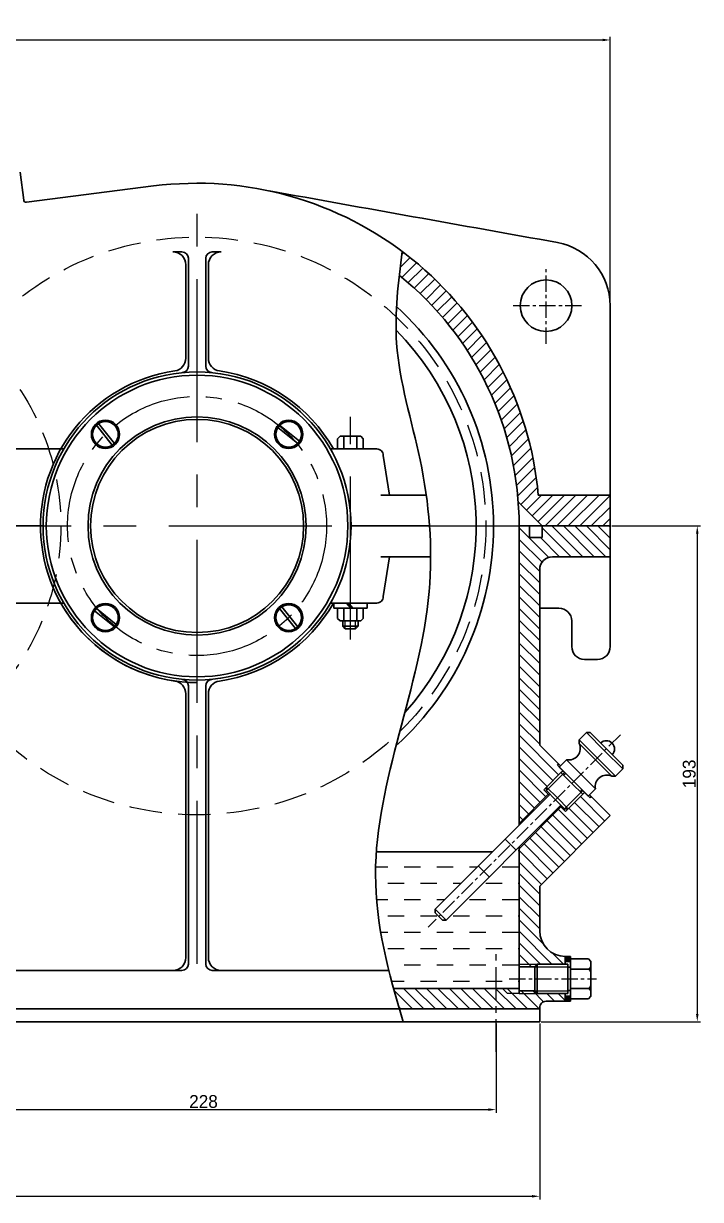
# Model space of a CAD drawing. Header units: millimetres. Extents: x 207 to 1361, y 111 to 1059.
# Drawn here: x 556.5 to 820.3, y 600.7 to 1058.7 of the extents above; entities that cross this region are included whole.
import ezdxf

# ---------------------------------------------------------------- set-up
doc = ezdxf.new("R2010")
doc.units = ezdxf.units.MM
doc.header["$PDSIZE"] = -1
doc.linetypes.add('CENTER', pattern=[10.159999999999998, 6.35, -1.27, 1.27, -1.27])
doc.linetypes.add('HIDDEN', pattern=[1.905, 1.27, -0.635])
doc.layers.get('0').update_dxf_attribs({"lineweight": 30})
for name, color, linetype in [('中心线', 1, 'CENTER'), ('细线', 7, 'Continuous'), ('虚线', 7, 'HIDDEN')]:
    doc.layers.add(name, color=color, linetype=linetype)
doc.dimstyles.new('ISO-25', dxfattribs={"dimtxt": 5, "dimasz": 3, "dimexe": 1.25, "dimexo": 0.625, "dimtad": 1, "dimdec": 0, "dimtxsty": 'Standard', "dimcen": 2.5, "dimadec": 0, "dimazin": 0, "dimtfac": 1, "dimtdec": 0, "dimtmove": 0, "dimatfit": 3, "dimfxl": 1, "dimarcsym": 0})

# ---------------------------------------------------------------- blocks, each defined once
blk = doc.blocks.new('*D6')
at = {"layer": 'Defpoints', "color": 0, "transparency": 16777216}
for p in [(785.1218929018673, 1052.34155507641), (244.3205760605732, 851.0466651809112), (785.1218929018673, 816.0466651809131)]:
    blk.add_point(p, dxfattribs=at)
at = {"layer": '细线', "color": 0, "lineweight": -2, "transparency": 16777216}
for p, q in [((244.3205760605732, 851.6716651809112), (244.3205760605732, 1053.59155507641)), ((785.1218929018673, 816.6716651809131), (785.1218929018673, 1053.59155507641)), ((247.3205760605732, 1052.34155507641), (782.1218929018673, 1052.34155507641))]:
    blk.add_line(p, q, dxfattribs=at)
at = {"layer": '细线', "color": 0, "transparency": 16777216}
for points in [[(247.3205760605732, 1052.84155507641), (247.3205760605732, 1051.84155507641), (244.3205760605732, 1052.34155507641)], [(782.1218929018673, 1052.84155507641), (782.1218929018673, 1051.84155507641), (785.1218929018673, 1052.34155507641)]]:
    blk.add_solid(points, dxfattribs=at)
at = {"layer": '细线', "color": 0, "transparency": 16777216, "insert": (512.6228310135609, 1055.46655507641), "char_height": 5, "attachment_point": 5}
blk.add_mtext('541', dxfattribs=at)
blk = doc.blocks.new('*D9')
at = {"layer": 'Defpoints', "color": 0, "transparency": 16777216}
for p in [(785.1218929018673, 863.046665180913), (757.6218929018677, 669.9466651809131), (819.0418149988283, 669.946665180913)]:
    blk.add_point(p, dxfattribs=at)
at = {"layer": '细线', "color": 0, "lineweight": -2, "transparency": 16777216}
for p, q in [((785.7468929018673, 863.046665180913), (820.2918149988284, 863.046665180913)), ((819.0418149988284, 860.046665180913), (819.0418149988283, 672.946665180913)), ((758.2468929018677, 669.9466651809131), (820.2918149988283, 669.946665180913))]:
    blk.add_line(p, q, dxfattribs=at)
at = {"layer": '细线', "color": 0, "transparency": 16777216}
for points in [[(818.5418149988284, 860.046665180913), (819.5418149988284, 860.046665180913), (819.0418149988284, 863.046665180913)], [(818.5418149988283, 672.946665180913), (819.5418149988283, 672.946665180913), (819.0418149988283, 669.946665180913)]]:
    blk.add_solid(points, dxfattribs=at)
at = {"layer": '细线', "color": 0, "transparency": 16777216, "insert": (815.9168149988282, 766.4966651809132), "char_height": 5, "attachment_point": 5, "rotation": 90}
blk.add_mtext('193', dxfattribs=at)
blk = doc.blocks.new('*D24')
at = {"layer": 'Defpoints', "color": 0, "transparency": 16777216}
for p in [(267.6237691252543, 669.9466651809132), (757.6218929018677, 669.9466651809131), (757.6218929018677, 601.985691164705)]:
    blk.add_point(p, dxfattribs=at)
at = {"layer": '细线', "color": 0, "lineweight": -2, "transparency": 16777216}
for p, q in [((267.6237691252543, 669.3216651809132), (267.6237691252543, 600.735691164705)), ((757.6218929018677, 669.3216651809131), (757.6218929018677, 600.735691164705)), ((270.6237691252543, 601.985691164705), (754.6218929018677, 601.985691164705))]:
    blk.add_line(p, q, dxfattribs=at)
at = {"layer": '细线', "color": 0, "transparency": 16777216}
for points in [[(270.6237691252543, 602.485691164705), (270.6237691252543, 601.485691164705), (267.6237691252543, 601.985691164705)], [(754.6218929018677, 602.485691164705), (754.6218929018677, 601.485691164705), (757.6218929018677, 601.985691164705)]]:
    blk.add_solid(points, dxfattribs=at)
at = {"layer": '细线', "color": 0, "transparency": 16777216, "insert": (512.6228310135613, 605.110691164705), "char_height": 5, "attachment_point": 5}
blk.add_mtext('490', dxfattribs=at)
blk = doc.blocks.new('*D30')
at = {"layer": 'Defpoints', "color": 0, "transparency": 16777216}
for p in [(512.6228310135613, 669.9466651809131), (740.6218929018683, 669.9466651809131), (740.6218929018683, 635.7442292884025)]:
    blk.add_point(p, dxfattribs=at)
at = {"layer": '细线', "color": 0, "lineweight": -2, "transparency": 16777216}
for p, q in [((512.6228310135613, 669.3216651809131), (512.6228310135613, 634.4942292884025)), ((740.6218929018683, 669.3216651809131), (740.6218929018683, 634.4942292884025)), ((515.6228310135613, 635.7442292884025), (737.6218929018683, 635.7442292884025))]:
    blk.add_line(p, q, dxfattribs=at)
at = {"layer": '细线', "color": 0, "transparency": 16777216}
for points in [[(515.6228310135613, 636.2442292884025), (515.6228310135613, 635.2442292884025), (512.6228310135613, 635.7442292884025)], [(737.6218929018683, 636.2442292884025), (737.6218929018683, 635.2442292884025), (740.6218929018683, 635.7442292884025)]]:
    blk.add_solid(points, dxfattribs=at)
at = {"layer": '细线', "color": 0, "transparency": 16777216, "insert": (626.6223619577147, 638.8692292884025), "char_height": 5, "attachment_point": 5}
blk.add_mtext('228', dxfattribs=at)

msp = doc.modelspace()

# ---------------------------------------------------------------- hatches: boundary and pattern name
at = {"layer": '细线'}
h = msp.add_hatch(dxfattribs=at)
h.set_pattern_fill('ANSI31', color=256)
h.set_pattern_definition([(45, (0, 0), (-2.245064030267288, 2.245064030267288), [])])
edge = h.paths.add_edge_path()
edge.add_spline(control_points=[(704.0388961810787, 969.9836680698594), (703.6539640160772, 966.8954700799931), (703.2690318510756, 963.8072720901267), (702.9236094445489, 960.7223503329858)], knot_values=[0, 0, 0, 0, 9.232600587160738, 9.232600587160738, 9.232600587160738, 9.232600587160738], degree=3, periodic=0)
edge.add_arc((624.1218929018673, 863.046665180913), 125.4999999999999, 4.272005596952511, 51.10448592382738, ccw=False)
edge.add_line((749.273209812625, 872.3953482701553), (758.6218929018675, 863.046665180913))
edge.add_line((758.6218929018675, 863.046665180913), (785.1218929018673, 863.046665180913))
edge.add_line((785.1218929018673, 863.046665180913), (785.1218929018673, 875.046665180913))
edge.add_line((785.1218929018673, 875.046665180913), (757.0814732261148, 875.046665180913))
edge.add_arc((624.1218929018673, 863.046665180913), 133.5, 5.157143163479416, 53.22821299538562)
h = msp.add_hatch(dxfattribs=at)
h.set_pattern_fill('ANSI31', color=256, angle=90)
h.set_pattern_definition([(135, (0, 0), (-2.245064030267288, -2.245064030267288), [])])
h.paths.add_polyline_path([(760.2703164372389, 761.3743383444033), (759.2096562654598, 760.3136781726246), (759.9167630466462, 759.6065713914378), (760.2703164372389, 759.9601247820303)], flags=17)
h.paths.add_polyline_path([(768.7555978114774, 752.889056970165), (767.3413842491042, 752.889056970165), (766.9878308585111, 752.5355035795719), (767.6949376396976, 751.8283967983853)], flags=17)
h.paths.add_polyline_path([(755.677420403044, 681.94485567986), (749.6218929018673, 681.94485567986), (749.6218929018673, 680.94485567986), (756.677420403044, 680.94485567986)], flags=17)
h.paths.add_polyline_path([(749.6218929018673, 682.9466651809132), (743.120083400814, 682.9466651809132), (745.1218929018673, 680.94485567986), (749.6218929018673, 680.94485567986)], flags=17)
h.paths.add_polyline_path([(756.677420403044, 692.4103335178157), (749.6218929018673, 692.4103335178157), (749.6218929018673, 691.4103335178157), (755.677420403044, 691.4103335178157)])
edge = h.paths.add_edge_path()
edge.add_line((767.6218929018673, 680.9448556798601), (756.677420403044, 680.94485567986))
edge.add_line((756.677420403044, 680.94485567986), (749.6218929018673, 680.94485567986))
edge.add_line((749.6218929018673, 680.94485567986), (745.1218929018673, 680.94485567986))
edge.add_line((745.1218929018673, 680.94485567986), (743.120083400814, 682.9466651809132))
edge.add_line((743.120083400814, 682.9466651809132), (700.6406142775285, 682.9466651809131))
edge.add_spline(control_points=[(700.6406142775285, 682.9466651809132), (701.3735892941368, 680.2801526471621), (702.1442878375044, 677.6134707965407), (702.9425610254514, 674.9466651809131)], knot_values=[291.1612637006486, 291.1612637006486, 291.1612637006486, 291.1612637006486, 299.3477673420014, 299.3477673420014, 299.3477673420014, 299.3477673420014], degree=3, periodic=0)
edge.add_line((702.9425610254514, 674.9466651809131), (757.6218929018676, 674.946665180913))
edge.add_line((757.6218929018676, 674.946665180913), (757.6218929018676, 675.44485567986))
edge.add_arc((760.1218929018676, 675.44485567986), 2.499999999999984, 90, 180, ccw=False)
edge.add_line((760.1218929018676, 677.94485567986), (767.6218929018673, 677.9448556798599))
edge.add_line((767.6218929018673, 677.9448556798599), (767.6218929018673, 680.9448556798601))
h.paths.add_polyline_path([(757.6218929018673, 846.0466651809132, -0.4142135623730965), (762.6218929018673, 851.0466651809132), (785.1218929018673, 851.0466651809131), (785.1218929018673, 863.046665180913), (758.6218929018673, 863.046665180913), (758.6218929018673, 858.5466651809129), (753.6218929018673, 858.5466651809129), (753.6218929018673, 863.046665180913), (749.6218929018673, 863.046665180913), (749.621892901867, 747.1832741219125), (760.9809766090191, 758.5423578290647), (759.2096562654598, 760.3136781726246), (760.2703164372397, 761.3743383444041), (765.9271706867311, 767.031192593896), (766.6342774679177, 767.7382993750822), (764.5129571243577, 769.8596197186421), (765.0079318711885, 770.3545944654729), (757.6218929018673, 777.7406334347937)])
h.paths.add_polyline_path([(785.1218929018675, 750.2406334347938), (777.7358539325465, 757.6266724041147), (777.2408791857158, 757.131697657284), (775.1195588421562, 759.2530180008438), (774.4124520609697, 758.5459112196573), (768.7555978114774, 752.889056970165), (767.6949376396976, 751.8283967983853), (765.9236172961381, 753.5997171419449), (749.6218929018672, 737.2979927476739), (749.6218929018673, 692.4103335178157), (767.6218929018675, 692.4103335178157), (767.6218929018673, 695.4103335178157, -0.4142135623730925), (757.6218929018673, 705.4103335178157), (757.6218929018672, 722.7406334347938)])
h = msp.add_hatch(dxfattribs=at)
h.set_pattern_fill('DASH', color=256, scale=2)
h.set_pattern_definition([(0, (0, 0), (6.35, 6.35), [6.35, -6.35])])
edge = h.paths.add_edge_path()
edge.add_line((739.2881696410179, 736.1495508610634), (693.9795672332414, 736.1495508610634))
edge.add_spline(control_points=[(693.9795672332414, 736.1495508610635), (693.7677795808016, 733.1947044248012), (693.1791911853019, 717.803757443725), (695.7311874581184, 702.3987143795671), (698.8097963141089, 689.946665180913)], knot_values=[236.6787415014894, 236.6787415014894, 236.6787415014894, 236.6787415014894, 245.7632409322403, 283.9972296359695, 283.9972296359695, 283.9972296359695, 283.9972296359695], degree=3, periodic=0)
edge.add_spline(control_points=[(698.8097963141089, 689.946665180913), (699.3866458520172, 687.6134818626495), (699.9991856264724, 685.2801383536594), (700.6406142775286, 682.9466651809131)], knot_values=[283.9972296359695, 283.9972296359695, 283.9972296359695, 283.9972296359695, 291.1612637006486, 291.1612637006486, 291.1612637006486, 291.1612637006486], degree=3, periodic=0)
edge.add_line((700.6406142775286, 682.9466651809131), (749.6218929018673, 682.9466651809132))
edge.add_line((749.6218929018673, 682.9466651809132), (749.6218929018672, 737.997992747674))
edge.add_line((749.6218929018672, 737.997992747674), (721.1715128228499, 709.5476126686564))
edge.add_line((721.1715128228499, 709.5476126686564), (719.7572992604768, 709.5476126686564))
edge.add_line((719.7572992604768, 709.5476126686564), (718.3430856981037, 710.9618262310296))
edge.add_line((718.3430856981037, 710.9618262310296), (716.9288721357304, 712.3760397934027))
edge.add_line((716.9288721357304, 712.3760397934027), (716.9288721357304, 713.7902533557758))
edge.add_line((716.9288721357304, 713.7902533557758), (739.2881696410179, 736.1495508610634))
h = msp.add_hatch(dxfattribs=at)
h.set_pattern_fill('ANSI37', color=256, scale=0.1, angle=90)
h.set_pattern_definition([(135, (0, 0), (-0.2245064030267289, -0.2245064030267288), []), (225, (0, 0), (0.2245064030267288, -0.2245064030267289), [])])
h.paths.add_polyline_path([(767.6218929018673, 677.9448556798599), (769.6218929018673, 677.9448556798599), (769.6218929018673, 679.94485567986), (767.6218929018673, 679.94485567986)])
h.paths.add_polyline_path([(767.6218929018675, 693.4103335178156), (769.6218929018673, 693.4103335178156), (769.6218929018673, 695.4103335178156), (767.6218929018673, 695.4103335178157)])

# ---------------------------------------------------------------- linework, layer by layer
for p, q in [((555.15109828599, 1000.897716832755), (556.5438513038491, 990.002518578009)), ((607.1940929018673, 995.4690937463188), (557.6625796077099, 989.1373902741483)), ((614.7218929018674, 969.8088370686008), (615.7218929018672, 969.8088370686008)), ((614.7218929018674, 969.808837068601), (618.2218929018672, 969.808837068601)), ((620.7218929018672, 925.2675619921934), (620.7218929018672, 967.308837068601)), ((627.5218929018673, 925.2675619921934), (627.5218929018673, 967.308837068601)), ((630.0218929018673, 969.808837068601), (633.5218929018673, 969.808837068601)), ((619.7218929018672, 928.3738417615674), (619.7218929018674, 964.808837068601)), ((628.5218929018673, 928.3738417615672), (628.5218929018673, 964.808837068601)), ((785.1218929018673, 851.0466651809131), (785.1218929018673, 948.8406908939644)), ((591.0904552486453, 894.5155392313801), (584.8998114849702, 902.2921839299447)), ((591.9474031226151, 895.1977176280304), (585.7567593589398, 902.9743623265949)), ((655.5907669523344, 901.4117987238402), (663.367411650899, 895.2211549601651)), ((656.2729453489848, 902.26874659781), (664.0495900475493, 896.0781028341347)), ((679.8718929018673, 898.046665180913), (678.8718929018673, 897.046665180913)), ((679.8718929018673, 898.046665180913), (680.8718929018675, 898.046665180913)), ((680.8718929018675, 898.046665180913), (681.3718929018675, 897.8377315344187)), ((680.8718929018675, 898.046665180913), (686.8718929018675, 898.046665180913)), ((681.3718929018675, 897.8377315344187), (681.8718929018675, 898.046665180913)), ((681.3718929018675, 897.8377315344187), (681.3718929018676, 893.0466651809131)), ((685.8718929018675, 898.0466651809131), (686.3718929018675, 897.8451727450592)), ((686.3718929018675, 897.8451727450591), (686.8718929018675, 898.046665180913)), ((686.3718929018675, 897.8451727450591), (686.3718929018676, 893.0466651809131)), ((687.8718929018675, 898.046665180913), (686.8718929018675, 898.046665180913)), ((687.8718929018675, 898.046665180913), (688.8718929018675, 897.046665180913)), ((678.8718929018676, 893.0466651809131), (678.8718929018673, 897.046665180913)), ((686.3718929018676, 897.5466651809131), (686.3718929018676, 897.5466651809131)), ((688.8718929018676, 893.0466651809131), (688.8718929018675, 897.046665180913)), ((572.160368674801, 893.0466651809131), (521.4082545720149, 893.0466651809131)), ((694.1618929018673, 893.046665180913), (676.0834171289337, 893.046665180913)), ((699.1618929018673, 875.0466651809108), (696.6618929018673, 890.546665180913)), ((713.4363390603297, 875.0466651809113), (695.6975995055664, 875.0466651809108)), ((757.0814732261148, 875.046665180913), (785.1218929018673, 875.046665180913)), ((758.6218929018673, 863.0466651809131), (749.273209812625, 872.3953482701553)), ((530.1218929018673, 863.046665180913), (564.1218929018673, 863.046665180913)), ((714.7073051864342, 863.046665180913), (684.1218929018673, 863.046665180913)), ((749.6218929018673, 863.046665180913), (785.1218929018673, 863.046665180913)), ((749.621892901867, 746.4832741219125), (749.6218929018673, 863.046665180913)), ((753.6218929018673, 858.5466651809129), (753.6218929018673, 863.046665180913)), ((758.6218929018673, 863.0466651809129), (758.6218929018673, 858.5466651809129)), ((758.6218929018673, 858.5466651809129), (753.6218929018673, 858.5466651809129)), ((715.1451544472748, 851.0466651809128), (695.6975995055662, 851.0466651809149)), ((699.1618929018673, 851.0466651809149), (696.6618929018673, 835.5466651809128)), ((762.6218929018673, 851.0466651809132), (785.1218929018673, 851.0466651809131)), ((785.1218929018673, 851.0466651809131), (785.1218929018673, 816.0466651809131)), ((757.6218929018673, 846.0466651809132), (757.6218929018673, 777.7406334347938)), ((572.160368674801, 833.046665180913), (521.4082545720149, 833.046665180913)), ((591.9708404547499, 823.824583764016), (584.1941957561854, 830.0152275276913)), ((592.6530188514002, 824.6815316379858), (584.8763741528356, 830.8721754016609)), ((662.4870264447944, 823.118968035231), (656.2963826811193, 830.8956127337956)), ((663.3439743187643, 823.8011464318813), (657.1533305550889, 831.5777911304458)), ((694.1618929018673, 833.046665180913), (676.0834171289337, 833.0466651809131)), ((677.3718929018673, 831.046665180913), (677.3718929018673, 833.046665180913)), ((690.3718929018673, 831.046665180913), (677.3718929018673, 831.046665180913)), ((678.8718929018673, 831.046665180913), (678.8718929018672, 827.0466651809131)), ((681.3718929018673, 826.2555988274074), (681.3718929018673, 831.046665180913)), ((684.0414240608156, 831.046665180913), (682.3469141875415, 833.0466651809128)), ((684.8414240608156, 831.046665180913), (683.1469141875416, 833.0466651809128)), ((686.3718929018673, 826.248157616767), (686.3718929018673, 831.046665180913)), ((688.8718929018673, 831.046665180913), (688.8718929018673, 827.0466651809131)), ((690.3718929018673, 831.046665180913), (690.3718929018673, 833.0466651809129)), ((765.1218929018673, 831.0466651809131), (757.6218929018673, 831.0466651809131)), ((679.8718929018672, 826.0466651809131), (678.8718929018672, 827.0466651809131)), ((679.8718929018672, 826.0466651809131), (680.8718929018673, 826.0466651809131)), ((680.8718929018673, 826.0466651809131), (681.3718929018673, 826.2555988274074)), ((680.8718929018673, 826.0466651809131), (686.8718929018673, 826.0466651809131)), ((680.8718929018673, 826.0466651809131), (680.8718929018673, 824.0466651809131)), ((681.3718929018673, 826.2555988274074), (681.8718929018673, 826.0466651809131)), ((685.8718929018673, 826.046665180913), (686.3718929018673, 826.2481576167669)), ((686.3718929018673, 826.546665180913), (686.3718929018673, 826.546665180913)), ((686.3718929018673, 826.248157616767), (686.8718929018673, 826.0466651809131)), ((686.8680130576197, 826.0466651809131), (686.8680130576197, 824.0466651809131)), ((687.8718929018673, 826.0466651809131), (686.8718929018673, 826.0466651809131)), ((687.8718929018673, 826.0466651809131), (688.8718929018673, 827.0466651809131)), ((770.1218929018673, 816.0466651809131), (770.1218929018673, 826.0466651809131)), ((680.8718929018673, 824.0466651809131), (681.8718929018673, 823.0466651809131)), ((680.8718929018673, 824.0466651809131), (686.8680130576197, 824.0466651809131)), ((681.8718929018673, 823.0466651809131), (683.8699529797434, 823.0466651809131)), ((685.8680130576197, 823.0466651809131), (683.8699529797434, 823.0466651809131)), ((685.8680130576197, 823.0466651809131), (686.8680130576197, 824.0466651809131)), ((780.1218929018673, 811.0466651809131), (775.1218929018673, 811.0466651809131)), ((619.7218929018672, 797.7194886002585), (619.7218929018672, 694.9466651809129)), ((620.7218929018674, 800.8257683696327), (620.7218929018674, 692.446665180913)), ((627.5218929018673, 800.8257683696327), (627.5218929018673, 692.446665180913)), ((628.5218929018673, 797.7194886002585), (628.5218929018673, 694.946665180913)), ((775.8266656233427, 782.58754178), (772.9982384985966, 779.7591146552537)), ((772.9982384985966, 779.7591146552537), (772.9982384985966, 778.3449010928806)), ((772.9982384985965, 779.7591146552538), (780.069306310462, 772.6880468433884)), ((775.8266656233427, 782.58754178), (777.2408791857158, 782.58754178)), ((775.8266656233427, 782.58754178), (782.8977334352082, 775.5164739681346)), ((783.6048402163948, 776.2235807493212), (777.2408791857158, 782.58754178)), ((757.6218929018673, 777.7406334347937), (765.7150386523751, 769.6474876842863)), ((772.9982384985966, 778.3449010928806), (779.3621995292755, 771.9809400622019)), ((789.9688012470737, 768.4454061562691), (782.8977334352082, 775.5164739681346)), ((783.6048402163948, 776.2235807493212), (789.9688012470737, 769.8596197186422)), ((765.0079318711884, 770.3545944654727), (764.5129571243577, 769.8596197186421)), ((764.5129571243577, 769.8596197186421), (770.8769181550368, 763.4956586879633)), ((768.0484910302911, 771.9809400622021), (765.2200639055445, 769.1525129374555)), ((768.0484910302908, 771.980940062202), (773.7053452797832, 766.3240858127094)), ((785.7261605599543, 765.616979031523), (779.3621995292755, 771.9809400622019)), ((787.1403741223276, 765.6169790315229), (780.069306310462, 772.6880468433884)), ((789.9688012470737, 768.4454061562691), (789.9688012470737, 769.8596197186422)), ((760.2703164372389, 761.3743383444036), (765.9271706867311, 767.031192593896)), ((765.2200639055445, 769.1525129374555), (770.876918155037, 763.4956586879632)), ((765.9271706867311, 767.031192593896), (770.1698113738504, 762.7885519067767)), ((766.6342774679176, 766.3240858127094), (767.3413842491042, 767.031192593896)), ((766.9878308585112, 765.970532422116), (767.6949376396977, 766.6776392033025)), ((779.3621995292757, 760.6672315632172), (773.7053452797832, 766.3240858127094)), ((787.1403741223274, 765.616979031523), (785.7261605599543, 765.616979031523)), ((789.9688012470737, 768.4454061562691), (787.1403741223274, 765.616979031523)), ((759.2096562654598, 760.3136781726246), (761.330976609019, 758.1923578290646)), ((760.2703164372389, 761.3743383444034), (760.2703164372389, 759.9601247820303)), ((760.2703164372389, 761.3743383444036), (764.5129571243581, 757.1316976572843)), ((774.4124520609697, 758.5459112196573), (770.1698113738504, 762.7885519067767)), ((776.5337724045294, 757.8388044384709), (770.876918155037, 763.4956586879632)), ((777.2408791857158, 757.131697657284), (770.8769181550371, 763.4956586879631)), ((773.3517918891899, 759.6065713914372), (774.0588986703765, 760.3136781726238)), ((779.3621995292758, 760.6672315632173), (776.5337724045294, 757.8388044384709)), ((761.6845299996119, 758.5459112196573), (716.9288721357304, 713.7902533557758)), ((760.9809766090191, 758.5423578290647), (749.6218929018672, 747.1832741219127)), ((760.2703164372394, 759.9601247820309), (759.9167630466462, 759.6065713914378)), ((760.2703164372389, 759.9601247820303), (763.8058503431715, 756.4245908760977)), ((767.3413842491042, 752.889056970165), (763.8058503431715, 756.4245908760977)), ((768.7555978114774, 752.889056970165), (764.5129571243581, 757.1316976572843)), ((768.7555978114774, 752.889056970165), (774.4124520609697, 758.5459112196573)), ((773.7053452797832, 759.2530180008439), (774.4124520609697, 759.9601247820304)), ((777.02874715136, 758.3337791853014), (785.1218929018675, 750.2406334347938)), ((777.7358539325464, 757.6266724041146), (777.2408791857158, 757.131697657284)), ((765.9271706867312, 754.303270532538), (721.1715128228499, 709.5476126686564)), ((765.9271706867312, 753.603270532538), (749.6218929018672, 737.2979927476739)), ((767.6949376396976, 751.8283967983853), (765.5736172961382, 753.9497171419449)), ((767.3413842491042, 752.889056970165), (766.987830858511, 752.5355035795718)), ((768.7555978114773, 752.889056970165), (767.3413842491042, 752.889056970165)), ((785.1218929018675, 750.2406334347938), (757.6218929018673, 722.740633434794)), ((748.4211188824706, 736.7972187282774), (744.1784781953513, 741.0398594153967)), ((749.6218929018673, 682.946665180913), (749.6218929018672, 737.997992747674)), ((739.288169641018, 736.1495508610634), (693.9795672332414, 736.1495508610634)), ((733.7563951023278, 730.6177763223731), (735.8777154458875, 728.4964559788134)), ((737.9990357894471, 726.3751356352537), (735.8777154458875, 728.4964559788134)), ((757.6218929018672, 722.7406334347938), (757.6218929018673, 705.4103335178157)), ((716.9288721357304, 712.3760397934027), (716.9288721357304, 713.7902533557758)), ((716.9288721357304, 713.7902533557758), (721.1715128228499, 709.5476126686564)), ((716.9288721357304, 712.3760397934027), (718.3430856981037, 710.9618262310296)), ((719.7572992604768, 709.5476126686564), (718.3430856981037, 710.9618262310296)), ((721.1715128228499, 709.5476126686564), (719.7572992604768, 709.5476126686564)), ((756.677420403044, 692.4103335178157), (755.677420403044, 691.4103335178157)), ((768.6218929018672, 692.4103335178158), (756.677420403044, 692.4103335178157)), ((756.677420403044, 692.4103335178157), (756.677420403044, 680.94485567986)), ((756.677420403044, 692.4103335178157), (756.677420403044, 692.4103335178157)), ((767.6218929018673, 695.4103335178157), (769.6218929018672, 695.4103335178156)), ((767.6218929018673, 695.4103335178156), (767.6218929018675, 692.4103335178157)), ((767.6218929018673, 693.4103335178156), (769.6218929018673, 693.4103335178156)), ((768.6218929018672, 692.4103335178157), (768.6218929018673, 680.9448556798601)), ((769.6218929018673, 695.4103335178156), (769.6218929018673, 677.94485567986)), ((769.6218929018673, 694.4103335178156), (773.2212198434635, 694.4103335178157)), ((773.2212198434635, 694.4103335178157), (776.6218929018675, 694.4103335178157)), ((777.6218929018675, 693.4103335178157), (776.6218929018675, 694.4103335178157)), ((777.6218929018675, 693.4103335178157), (777.6218929018676, 691.4103335178156)), ((483.5218929018673, 689.9466651809129), (614.7218929018672, 689.9466651809129)), ((618.2218929018674, 689.946665180913), (614.7218929018672, 689.9466651809129)), ((630.0218929018673, 689.946665180913), (633.5218929018673, 689.946665180913)), ((633.5218929018673, 689.946665180913), (698.8097963141086, 689.946665180913)), ((749.6218929018673, 691.4103335178157), (755.677420403044, 691.4103335178157)), ((755.677420403044, 691.4103335178157), (755.677420403044, 681.94485567986)), ((768.6218929018672, 691.2103335178157), (769.6218929018673, 691.2103335178157)), ((769.6218929018673, 690.4103335178156), (773.2212198434635, 690.4103335178156)), ((773.2212198434635, 690.4103335178156), (776.9218929018675, 690.4103335178156)), ((776.9218929018675, 690.4103335178156), (777.6218929018676, 691.4103335178156)), ((776.9218929018675, 690.4103335178156), (777.6218929018676, 689.4103335178156)), ((777.6218929018676, 691.4103335178156), (777.6218929018676, 689.4103335178156)), ((777.6218929018676, 689.4103335178156), (777.6218929018676, 683.9448556798599)), ((700.6406142775285, 682.9466651809131), (749.6218929018675, 682.9466651809132)), ((749.6218929018673, 680.94485567986), (749.6218929018673, 682.946665180913)), ((769.6218929018673, 682.94485567986), (773.2212198434635, 682.94485567986)), ((773.2212198434635, 682.94485567986), (776.9218929018674, 682.9448556798599)), ((776.9218929018674, 682.9448556798599), (777.6218929018676, 683.9448556798599)), ((776.9218929018674, 682.9448556798599), (777.6218929018675, 681.9448556798599)), ((777.6218929018676, 683.9448556798599), (777.6218929018675, 681.9448556798599)), ((749.6218929018673, 681.94485567986), (755.677420403044, 681.94485567986)), ((755.677420403044, 681.94485567986), (756.677420403044, 680.94485567986)), ((756.677420403044, 680.94485567986), (768.6218929018673, 680.9448556798601)), ((756.677420403044, 680.94485567986), (756.677420403044, 680.94485567986)), ((760.1218929018676, 677.9448556798598), (769.6218929018673, 677.9448556798599)), ((767.6218929018673, 680.94485567986), (767.6218929018673, 677.94485567986)), ((767.6218929018673, 679.94485567986), (769.6218929018673, 679.94485567986)), ((768.6218929018673, 682.1448556798601), (769.6218929018673, 682.1448556798601)), ((769.6218929018673, 678.94485567986), (773.2212198434635, 678.9448556798599)), ((773.2212198434635, 678.9448556798599), (776.6218929018675, 678.9448556798599)), ((777.6218929018675, 679.9448556798599), (776.6218929018675, 678.9448556798599)), ((777.6218929018675, 681.9448556798599), (777.6218929018675, 679.9448556798599)), ((702.942561025451, 674.9466651809132), (547.6218929018683, 674.9466651809132)), ((702.9425610254511, 674.9466651809131), (757.6218929018675, 674.946665180913)), ((757.6218929018676, 675.44485567986), (757.6218929018677, 669.9466651809131)), ((267.6237691252543, 669.9466651809132), (757.6218929018677, 669.9466651809131))]:
    msp.add_line(p, q)
for centre, radius in [((760.1218929018676, 948.8406908939644), 10.05), ((624.1218929018673, 863.046665180913), 60), ((624.1218929018673, 863.046665180913), 58.75), ((624.1218929018673, 863.046665180913), 42.5), ((624.1218929018673, 863.046665180913), 41.5), ((588.4236073037928, 898.7449507789876), 5.5), ((588.4236073037928, 898.7449507789876), 5), ((659.8201784999419, 898.7449507789876), 5.5), ((659.8201784999419, 898.7449507789876), 5), ((588.4236073037928, 827.3483795828384), 5.5), ((588.4236073037928, 827.3483795828384), 5), ((659.8201784999419, 827.3483795828384), 5.5), ((659.8201784999419, 827.3483795828384), 5)]:
    msp.add_circle(centre, radius)
for centre, radius, start, end in [((624.1218929018673, 863.046665180913), 133.5, 5.157143163479416, 97.2847154126875), ((557.5357796077099, 990.129318578009), 1, 187.2847154126879, 277.2847154126874), ((760.1218929018676, 948.8406908939644), 25, 0, 79.84841518045361), ((614.7218929018674, 964.808837068601), 5, 359.9999999999999, 90), ((618.2218929018672, 967.308837068601), 2.5, 0, 90), ((630.0218929018673, 967.308837068601), 2.5, 90, 180), ((633.5218929018673, 964.808837068601), 5, 90, 180), ((624.1218929018673, 863.046665180913), 125.5, 0, 51.10448592382826), ((624.1218929018673, 863.046665180913), 115.5, 312.1529963202614, 47.70311088274013), ((624.1218929018673, 863.046665180913), 108.75, 318.0844344483027, 44.52738831089354), ((614.7218929018672, 928.3738417615674), 5, 278.1881510876005, 0), ((618.2218929018672, 925.2675619921934), 2.5, 275.4167871494267, 0), ((630.0218929018673, 925.2675619921934), 2.5, 180, 264.5832128505733), ((633.5218929018673, 928.3738417615672), 5, 180, 261.8118489124005), ((624.1218929018673, 863.046665180913), 61.00000000000006, 98.18815108760013, 270), ((624.1218929018672, 863.0466651809128), 61.00000000000022, 29.4591749117539, 81.81184891239977), ((694.1618929018673, 890.546665180913), 2.5, 359.9999999999997, 90), ((762.6218929018673, 846.0466651809132), 5, 89.99999999999974, 180), ((694.1618929018673, 835.546665180913), 2.5, 269.9999999999998, 0), ((624.1218929018673, 863.046665180913), 61, 209.459174911754, 261.8118489123999), ((624.1218929018673, 863.046665180913), 61, 278.1881510876001, 330.5408250882461), ((765.1218929018673, 826.0466651809131), 5, 0, 90), ((775.1218929018673, 816.0466651809131), 5, 180, 270), ((780.1218929018673, 816.0466651809131), 5, 270, 0), ((614.7218929018674, 797.7194886002586), 5, 359.9999999999987, 81.81184891240072), ((618.2218929018674, 800.8257683696327), 2.5, 0, 84.58321285057329), ((630.0218929018674, 800.8257683696327), 2.5, 95.41678714942671, 180), ((633.5218929018673, 797.7194886002586), 5, 98.18815108760056, 180.0000000000013), ((783.6048402163948, 776.2235807493212), 3.2, 315, 135), ((768.8993098091258, 776.4260744316775), 4.525827234562775, 259.1643841403163, 25.08564855747752), ((783.8073338987513, 761.5180503420522), 4.525827234562775, 64.91435144252247, 190.8356158596772), ((767.6218929018673, 705.4103335178157), 10, 180.0000000000002, 270), ((614.7218929018672, 694.9466651809129), 5, 270, 0), ((618.2218929018674, 692.446665180913), 2.5, 270.0000000000011, 0), ((630.0218929018673, 692.446665180913), 2.5, 180, 270), ((633.5218929018673, 694.946665180913), 5, 180, 270), ((760.1218929018676, 675.44485567986), 2.5, 90, 180.0000000000007)]:
    msp.add_arc(centre, radius, start, end)
at = {"start_tangent": (0.9843448939459869, -0.1762530276689272), "end_tangent": (0.9843448939459899, -0.1762530276689272)}
msp.add_spline([(652.1487038405256, 993.5715588549119), (764.5282185935907, 973.4493132426142)], degree=3, dxfattribs=at)
msp.add_open_spline([(704.0388961810787, 969.9836680698594), (702.5482373327857, 958.0245488342487), (699.1251973985218, 930.5625022573315), (713.2444768807665, 887.5040665115333), (719.319577929831, 816.8968707590614), (684.4070574496193, 744.7149601449701), (698.5263703346466, 689.0697690680809), (704.469036957637, 669.946665180913)], degree=3, knots=[0, 0, 0, 0, 35.75346258204272, 82.10163602938343, 133.6104871326296, 245.7632409322403, 304.4639285185531, 304.4639285185531, 304.4639285185531, 304.4639285185531])
at = {"layer": '中心线', "ltscale": 10}
for p, q in [((624.1218929018673, 692.5367409770581), (624.1218929018673, 985.7902785366359)), ((683.8718929018673, 818.7764033652056), (683.8718929018673, 905.5266975731683)), ((206.7036684189952, 863.046665180913), (790.9236250403965, 863.046665180913))]:
    msp.add_line(p, q, dxfattribs=at)
at = {"layer": '中心线'}
for p, q in [((760.1218929018676, 933.9732583211422), (760.1218929018676, 963.0872183771913)), ((773.9584892895236, 948.8406908939644), (746.0941190012254, 948.8406908939644)), ((789.0986538421819, 781.7173943751079), (714.1954974853851, 706.8142380183115)), ((745.7690095635891, 686.6775945988378), (779.8150361387183, 686.6775945988378))]:
    msp.add_line(p, q, dxfattribs=at)
at = {"layer": '中心线', "ltscale": 2}
msp.add_line((740.6218929018683, 658.2333100659081), (740.6218929018683, 697.5685777022928), dxfattribs=at)
at = {"layer": '中心线', "ltscale": 5}
msp.add_circle((624.1218929018673, 863.046665180913), 50.48, dxfattribs=at)
at = {"layer": '细线'}
for p, q in [((681.8718929018673, 823.0466651809131), (681.8718929018673, 826.0466651809131)), ((685.8680130576197, 823.0466651809131), (685.8680130576197, 826.0466651809131)), ((760.2703164372389, 759.9601247820303), (766.6342774679177, 766.3240858127093)), ((765.9271706867313, 767.0311925938958), (766.6342774679177, 767.7382993750822)), ((760.2703164372397, 761.3743383444041), (759.2096562654598, 760.3136781726246)), ((767.3413842491042, 752.889056970165), (773.705345279783, 759.253018000844)), ((774.4124520609697, 758.5459112196573), (775.1195588421562, 759.2530180008438)), ((768.7555978114774, 752.889056970165), (767.6949376396976, 751.8283967983853)), ((749.6218929018673, 692.4103335178157), (767.6218929018673, 692.4103335178157)), ((755.677420403044, 691.4103335178157), (768.6218929018673, 691.4103335178158)), ((745.1218929018673, 680.94485567986), (743.120083400814, 682.9466651809132)), ((749.6218929018673, 680.94485567986), (745.1218929018673, 680.94485567986)), ((749.6218929018673, 680.94485567986), (767.6218929018673, 680.9448556798599)), ((755.677420403044, 681.94485567986), (768.6218929018673, 681.94485567986))]:
    msp.add_line(p, q, dxfattribs=at)
at = {"layer": '虚线', "ltscale": 10}
for centre, radius in [((624.1218929018673, 863.046665180913), 112.5), ((474.1218929018674, 863.046665180913), 96.8815)]:
    msp.add_circle(centre, radius, dxfattribs=at)

# ---------------------------------------------------------------- dimensions: what is measured, and where the dimension line sits
at = {"layer": '细线'}
for base, p1, p2, picture, middle in [((785.1218929018673, 1052.34155507641), (244.3205760605732, 851.0466651809112), (785.1218929018673, 816.0466651809131), '*D6', (512.6228310135609, 1052.34155507641)), ((757.6218929018677, 601.985691164705), (267.6237691252543, 669.9466651809132), (757.6218929018677, 669.9466651809131), '*D24', (512.6228310135613, 601.985691164705)), ((740.6218929018683, 635.7442292884025), (512.6228310135613, 669.9466651809131), (740.6218929018683, 669.9466651809131), '*D30', (626.6223619577147, 635.7442292884025))]:
    dim = msp.add_linear_dim(base=base, p1=p1, p2=p2, dimstyle='ISO-25', dxfattribs=at)
    dim.commit()
    dim.dimension.update_dxf_attribs({"geometry": picture, "text_midpoint": middle, "dimtype": 160})
dim = msp.add_linear_dim(base=(819.0418149988283, 669.946665180913), p1=(785.1218929018673, 863.046665180913), p2=(757.6218929018677, 669.9466651809131), angle=90, text='193', dimstyle='ISO-25', dxfattribs=at)
dim.commit()
dim.dimension.update_dxf_attribs({"geometry": '*D9', "text_midpoint": (819.0418149988282, 766.4966651809132), "dimtype": 160})

doc.saveas('drawing.dxf')
